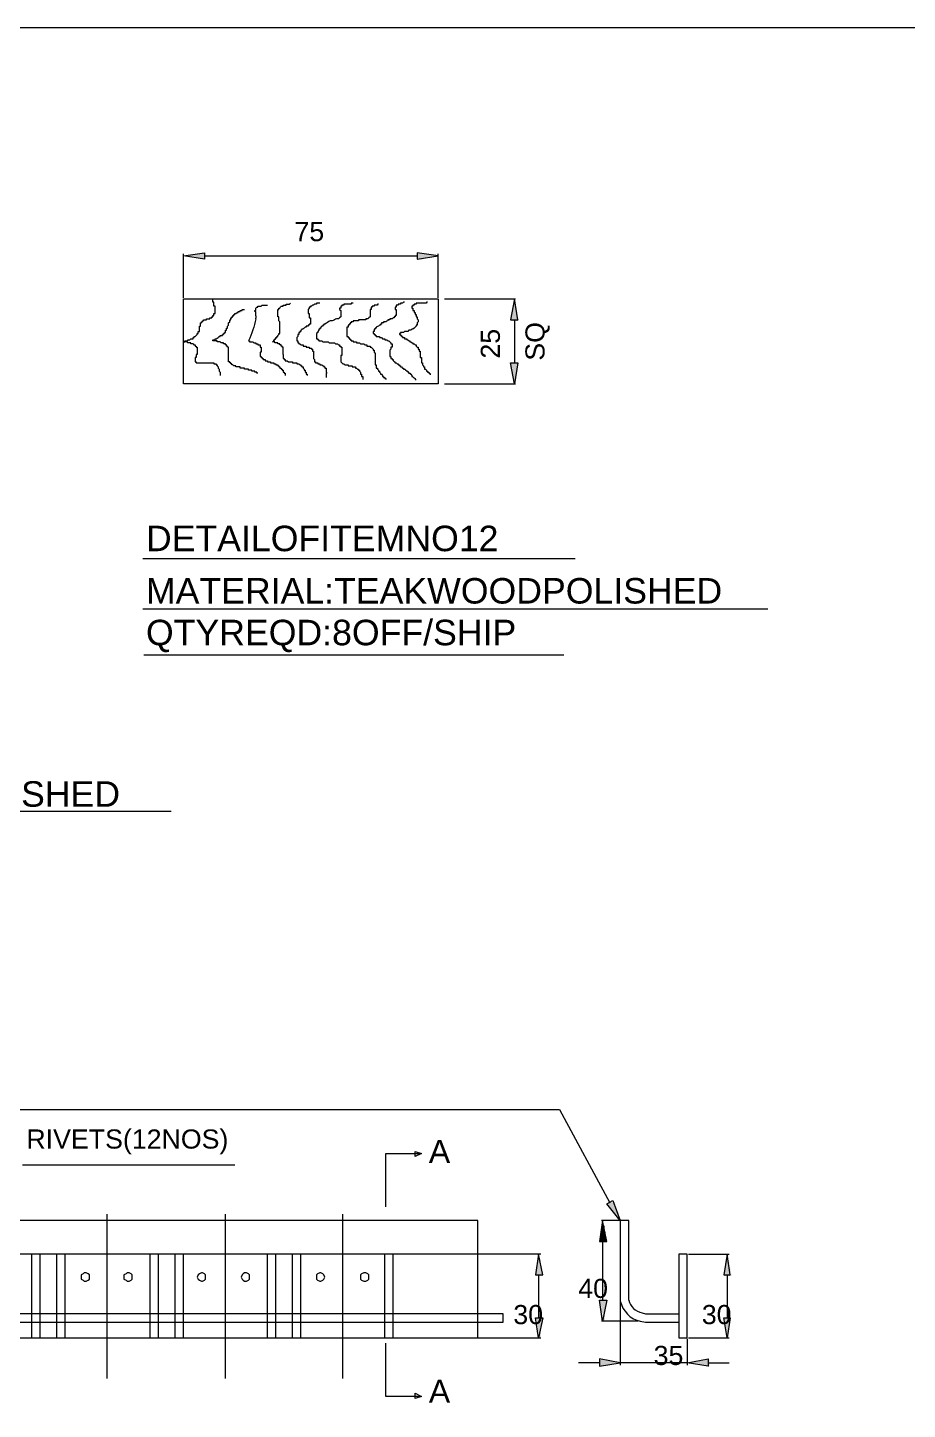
# Model space of a CAD drawing. Header units: millimetres. Extents: x -3009 to 55097, y -2803 to 5841.
# Drawn here: x 48129.02 to 48155.38, y 134.62 to 176 of the extents above; entities that cross this region are included whole.
import ezdxf

# ---------------------------------------------------------------- set-up
doc = ezdxf.new("R2010")
doc.units = ezdxf.units.MM
for name, color, linetype in [('PDF2_Geometry', 7, 'Continuous'), ('PDF2_Solid Fills', 7, 'Continuous'), ('PDF2_Text', 7, 'Continuous')]:
    doc.layers.add(name, color=color, linetype=linetype)
doc.styles.add('PDF F1', font='arial.ttf')

msp = doc.modelspace()

# ---------------------------------------------------------------- hatches: boundary and pattern name
at = {"layer": 'PDF2_Solid Fills', "transparency": 33554559}
for points in [[(48134.29320819331, 169.065702430472), (48134.32458121911, 169.0500162607088), (48134.32458121911, 169.2539011812589), (48134.23047410014, 169.2539011812589), (48134.04228358302, 169.2225348208143), (48134.01091055723, 169.1911684603697), (48133.69725165774, 169.1598013157661), (48133.85408110749, 169.1284349553215), (48134.04228358302, 169.0970685948769)], [(48141.13107575043, 169.1911684603697), (48140.75468275778, 169.2539011812589), (48140.69194866461, 169.2539011812589), (48140.69194866461, 169.0388162425098), (48140.88015114015, 169.065702430472), (48140.91151220752, 169.0970685948769), (48141.28790520018, 169.1598013157661)], [(48143.64038223353, 167.6228504381393), (48143.64038223353, 167.8110484047671), (48143.60902116615, 167.8110484047671), (48143.57765990274, 167.6228504381393), (48143.54628687695, 167.466018047797), (48143.51492580958, 167.3719370017093), (48143.51492580958, 167.2150873602798), (48143.73448935249, 167.2150873602798), (48143.73448935249, 167.277820081169), (48143.70311632669, 167.277820081169), (48143.70311632669, 167.4032853269077), (48143.67175525932, 167.4032853269077), (48143.67175525932, 167.6228504381393)], [(48143.70311632669, 165.8977000255665), (48143.73448935249, 165.9604325504159), (48143.51492580958, 165.9604325504159), (48143.51492580958, 165.8036009442327), (48143.54628687695, 165.8036009442327), (48143.54628687695, 165.6154029776047), (48143.57765990274, 165.6154029776047), (48143.57765990274, 165.4585713714215), (48143.60902116615, 165.4585713714215), (48143.60902116615, 165.3017397652382), (48143.64038223353, 165.5526702567155), (48143.67175525932, 165.7408684193832)], [(48146.36926421795, 139.7695219712468), (48146.33789099612, 139.7695219712468), (48146.33789099612, 139.9263543615892), (48146.30652992875, 139.9263543615892), (48146.30652992875, 140.1145509559388), (48146.24379583558, 140.1145509559388), (48146.21243476821, 139.9577215061928), (48146.18106174241, 139.7695219712468), (48146.14970067504, 139.675423674072), (48146.14970067504, 139.6126895809045), (48146.36926421795, 139.6126895809045)], [(48144.45591427044, 138.7030653240507), (48144.42454124464, 138.7030653240507), (48144.42454124464, 138.8912646629568), (48144.39318017727, 138.8912646629568), (48144.39318017727, 139.1108282058703), (48144.36181891386, 139.1108282058703), (48144.36181891386, 139.2049265030452), (48144.33044588806, 139.2049265030452), (48144.29908482069, 139.0167301047352), (48144.26771179489, 138.8285305697893), (48144.23635072752, 138.671698179447), (48144.23635072752, 138.6089670268758), (48144.45591427044, 138.6089670268758)], [(48150.10185679799, 138.671698179447), (48150.07049573062, 138.671698179447), (48150.07049573062, 138.859897714393), (48150.03912250878, 138.859897714393), (48150.03912250878, 139.0480970532991), (48150.00776144141, 139.0480970532991), (48150.00776144141, 139.2362936476487), (48149.97246820256, 139.2362936476487), (48149.94502734824, 139.0167301047352), (48149.91365432244, 138.8285305697893), (48149.88229325508, 138.671698179447), (48149.88229325508, 138.6089670268758), (48150.10185679799, 138.6089670268758)], [(48146.24379583558, 137.511143235076), (48146.24379583558, 137.2915796921625), (48146.30652992875, 137.2915796921625), (48146.30652992875, 137.4797790310687), (48146.36478306727, 137.8875391683318), (48146.18106174241, 137.8875391683318), (48146.18106174241, 137.6993425739822), (48146.21243476821, 137.6993425739822), (48146.21243476821, 137.511143235076)], [(48144.42454124464, 137.1661142503841), (48144.45143230556, 137.3543108447337), (48144.23635072752, 137.3543108447337), (48144.23635072752, 137.3229466407264), (48144.26771179489, 137.3229466407264), (48144.26771179489, 137.1347473018202), (48144.29908482069, 137.1347473018202), (48144.29908482069, 136.9465507074706), (48144.33044588806, 136.9465507074706), (48144.33044588806, 136.7583511725246), (48144.36181891386, 136.7583511725246), (48144.39318017727, 136.7269842239608), (48144.39318017727, 137.0720159532092)], [(48150.07049573062, 137.2915796921625), (48150.09140280396, 137.3543108447337), (48149.88229325508, 137.3543108447337), (48149.88229325508, 137.2602125475589), (48149.91365432244, 137.2602125475589), (48149.91365432244, 137.0720159532092), (48149.94502734824, 137.0720159532092), (48149.94502734824, 136.915183562867), (48149.97638841561, 136.915183562867), (48149.97638841561, 136.7269842239608), (48150.00776144141, 136.8524494696994)], [(48146.14970067504, 135.8800940602744), (48146.21243476821, 135.9114610088382), (48146.4633593785, 135.9428252128455), (48146.65156185404, 135.9741921614094), (48146.77701827799, 135.9992844498658), (48146.77701827799, 136.0107881545389), (48146.62018882824, 136.0369264506166), (48146.30652992875, 136.0996576031878), (48146.14970067504, 136.0996576031878)], [(48149.31769778687, 135.9114610088382), (48149.44316597321, 135.8800940602744), (48149.44316597321, 136.0996576031878), (48149.34907081267, 136.0996576031878), (48149.2236024303, 136.0682904585842), (48148.94130479421, 136.0369264506166), (48148.84720943763, 136.005559306013), (48148.97266586158, 135.9741921614094), (48149.16086833713, 135.9428252128455)]]:
    msp.add_hatch(color=256, dxfattribs=at).paths.add_polyline_path(points)
h = msp.add_hatch(color=256, dxfattribs=at)
h.paths.add_polyline_path([(48146.58882776087, 140.7732445252756), (48146.58882776087, 140.8673457630467), (48146.55745473507, 140.8673457630467), (48146.55745473507, 140.8046116698792), (48146.49473240429, 140.8046116698792), (48146.36926421795, 140.7732445252756), (48146.43199831112, 140.741880517308), (48146.43199831112, 140.6791462281008), (48146.4633593785, 140.6791462281008), (48146.4633593785, 140.6164150755296), (48146.49473240429, 140.6164150755296), (48146.62018882824, 140.4909468891946), (48146.62018882824, 140.4282157366234), (48146.65156185404, 140.4282157366234), (48146.74565721062, 140.3341174394486), (48146.74565721062, 140.3968485920198), (48146.7142959472, 140.3968485920198), (48146.7142959472, 140.4909468891946), (48146.68292292141, 140.4909468891946), (48146.68292292141, 140.5850481269657), (48146.65156185404, 140.5850481269657), (48146.65156185404, 140.6791462281008), (48146.62018882824, 140.6791462281008), (48146.62018882824, 140.7732445252756)])
h.paths.add_polyline_path([(48146.77701827799, 140.3027502948449), (48146.74565721062, 140.3027502948449), (48146.77701827799, 140.2713833462811)])

# ---------------------------------------------------------------- linework, layer by layer
at = {"layer": 'PDF2_Geometry', "lineweight": 13}
for points in [[(47995.74799842235, 21.581074835761), (47995.74799842235, 175.9976682847704), (48207.91007203603, 175.9976682847704), (48207.91007203603, 21.581074835761)], [(48134.32458121911, 169.2539011812589), (48134.32458121911, 169.065702430472), (48133.69725165774, 169.1598013157661)], [(48140.69194866461, 169.2539011812589), (48140.69194866461, 169.065702430472), (48141.31927822597, 169.1598013157661)], [(48133.69725165774, 165.3331061256828), (48133.69725165774, 167.8737811256564), (48141.31927822597, 167.8737811256564), (48141.31927822597, 165.3331061256828)], [(48143.48355278378, 167.2464537207244), (48143.70311632669, 167.2464537207244), (48143.60902116615, 167.8737811256564)], [(48143.48355278378, 165.9604325504159), (48143.70311632669, 165.9604325504159), (48143.60902116615, 165.3331061256828)], [(48146.55745473507, 140.8673457630467), (48146.77701827799, 140.2713833462811), (48146.36926421795, 140.7732445252756)], [(48146.14970067504, 139.6440567255082), (48146.36926421795, 139.6440567255082), (48146.24379583558, 140.2713833462811)], [(48116.82214640586, 136.7583511725246), (48142.51120325555, 136.7583511725246), (48142.51120325555, 139.2676605962126), (48116.82214640586, 139.2676605962126)], [(48144.23635072752, 138.6403339754397), (48144.45591427044, 138.6403339754397), (48144.33044588806, 139.2676605962126)], [(48148.78447534447, 137.2288454029552), (48148.78447534447, 137.4797790310687), (48148.78447534447, 139.2676605962126), (48148.53353877576, 139.2676605962126), (48148.53353877576, 137.2288454029552), (48148.53353877576, 136.7583511725246), (48148.78447534447, 136.7583511725246)], [(48149.88229325508, 138.6403339754397), (48150.07049573062, 138.6403339754397), (48149.97638841561, 139.2676605962126)], [(48130.87426645472, 138.5776009125019), (48130.87426645472, 138.6403336333912), (48130.84290009427, 138.6716999938358), (48130.78016737338, 138.7030663542804), (48130.71743465249, 138.7030663542804), (48130.68606829205, 138.6716999938358), (48130.62333557116, 138.6403336333912), (48130.62333557116, 138.5776009125019), (48130.62333557116, 138.5148681916127), (48130.68606829205, 138.4835018311681), (48130.71743465249, 138.4521354707235), (48130.78016737338, 138.4521354707235), (48130.84290009427, 138.4835018311681), (48130.87426645472, 138.5148681916127)], [(48132.16029871965, 138.5776009125019), (48132.16029871965, 138.6403336333912), (48132.12893235921, 138.6716999938358), (48132.06619963831, 138.7030663542804), (48132.00346691743, 138.7030663542804), (48131.97210055698, 138.6716999938358), (48131.9093678361, 138.6403336333912), (48131.9093678361, 138.5776009125019), (48131.9093678361, 138.5148681916127), (48131.97210055698, 138.4835018311681), (48132.00346691743, 138.4521354707235), (48132.06619963831, 138.4521354707235), (48132.12893235921, 138.4835018311681), (48132.16029871965, 138.5148681916127)], [(48134.35595033228, 138.5776009125019), (48134.35595033228, 138.6403336333912), (48134.32458397183, 138.6716999938358), (48134.26185125094, 138.7030663542804), (48134.2304848905, 138.7030663542804), (48134.16775216961, 138.6716999938358), (48134.13638580916, 138.6403336333912), (48134.10501944872, 138.5776009125019), (48134.13638580916, 138.5148681916127), (48134.16775216961, 138.4835018311681), (48134.2304848905, 138.4521354707235), (48134.26185125094, 138.4521354707235), (48134.32458397183, 138.4835018311681), (48134.35595033228, 138.5148681916127)], [(48135.67333172759, 138.5776009125019), (48135.67333172759, 138.6403336333912), (48135.64196536715, 138.6716999938358), (48135.57923264626, 138.7030663542804), (48135.51649992538, 138.7030663542804), (48135.48513356493, 138.6716999938358), (48135.45376720448, 138.6403336333912), (48135.42240084404, 138.5776009125019), (48135.45376720448, 138.5148681916127), (48135.48513356493, 138.4835018311681), (48135.51649992538, 138.4521354707235), (48135.57923264626, 138.4521354707235), (48135.64196536715, 138.4835018311681), (48135.67333172759, 138.5148681916127)], [(48137.93169755476, 138.5776009125019), (48137.90033119431, 138.6403336333912), (48137.86896483386, 138.6716999938358), (48137.80623211298, 138.7030663542804), (48137.77486575253, 138.7030663542804), (48137.71213303164, 138.6716999938358), (48137.6807666712, 138.6403336333912), (48137.6807666712, 138.5776009125019), (48137.6807666712, 138.5148681916127), (48137.71213303164, 138.4835018311681), (48137.77486575253, 138.4521354707235), (48137.80623211298, 138.4521354707235), (48137.86896483386, 138.4835018311681), (48137.90033119431, 138.5148681916127)], [(48139.24909490383, 138.5776009125019), (48139.24909490383, 138.6403336333912), (48139.21772854339, 138.6716999938358), (48139.1549958225, 138.7030663542804), (48139.09226310161, 138.7030663542804), (48139.02953038072, 138.6716999938358), (48138.99816402027, 138.6403336333912), (48138.99816402027, 138.5776009125019), (48138.99816402027, 138.5148681916127), (48139.02953038072, 138.4835018311681), (48139.09226310161, 138.4521354707235), (48139.1549958225, 138.4521354707235), (48139.21772854339, 138.4835018311681), (48139.24909490383, 138.5148681916127)], [(48146.14970067504, 137.8875391683318), (48146.36926421795, 137.8875391683318), (48146.24379583558, 137.2602125475589)], [(48142.51120325555, 137.4797790310687), (48116.82214640586, 137.4797790310687), (48116.06936042054, 137.4797790310687), (48116.06936042054, 137.2288454029552), (48116.82214640586, 137.2288454029552), (48142.51120325555, 137.2288454029552), (48143.26398924086, 137.2288454029552), (48143.26398924086, 137.4797790310687)], [(48144.23635072752, 137.3543108447337), (48144.45591427044, 137.3543108447337), (48144.33044588806, 136.7583511725246)], [(48149.88229325508, 137.3543108447337), (48150.07049573062, 137.3543108447337), (48149.97638841561, 136.7583511725246)], [(48146.14970067504, 136.1310245517517), (48146.14970067504, 135.9114610088382), (48146.77701827799, 136.005559306013)], [(48149.41179294742, 136.1310245517517), (48149.41179294742, 135.9114610088382), (48148.78447534447, 136.005559306013)]]:
    msp.add_lwpolyline(points, close=True, dxfattribs=at)
for points in [[(48133.69725165774, 167.9051472900612), (48133.69725165774, 169.2225348208143)], [(48134.32458121911, 169.1598013157661), (48140.69194866461, 169.1598013157661)], [(48141.31927822597, 167.9051472900612), (48141.31927822597, 169.2225348208143)], [(48134.63824247108, 167.5914932578687), (48134.63824247108, 167.6228596183133), (48134.63824247108, 167.6542259787579), (48134.60687611063, 167.6542259787579), (48134.60687611063, 167.6855923392025), (48134.60687611063, 167.7169586996471), (48134.60687611063, 167.7483250600917), (48134.60687611063, 167.7796914205363), (48134.57550975018, 167.7796914205363), (48134.57550975018, 167.8110577809809), (48134.57550975018, 167.8424241414256), (48134.57550975018, 167.8737905018702)], [(48135.86153116656, 167.371927458456), (48135.86153116656, 167.4346601793451), (48135.86153116656, 167.4973929002344), (48135.83016480612, 167.4973929002344), (48135.83016480612, 167.528759260679), (48135.86153116656, 167.528759260679), (48135.86153116656, 167.5601256211236), (48135.86153116656, 167.5914919815682), (48135.89289752701, 167.6228583420128), (48135.92426388746, 167.6228583420128), (48135.92426388746, 167.6542247024574), (48135.9556302479, 167.6542247024574), (48135.98699660834, 167.6542247024574), (48136.01836296879, 167.6542247024574), (48136.04972932924, 167.6855910629021), (48136.08109568967, 167.6855910629021), (48136.11246205012, 167.6855910629021)], [(48136.17519477101, 167.6855910629021), (48136.20656113145, 167.6855910629021)], [(48136.61431041608, 167.6542259787579), (48136.64567677653, 167.6542259787579), (48136.67704313697, 167.6542259787579), (48136.67704313697, 167.6855923392025), (48136.70840949741, 167.6855923392025), (48136.73977585786, 167.6855923392025), (48136.77114221831, 167.6855923392025), (48136.77114221831, 167.7169586996471), (48136.80250857874, 167.7169586996471), (48136.83387493919, 167.7169586996471), (48136.86524129964, 167.7169586996471), (48136.89660766008, 167.7483250600917)], [(48137.77487213403, 167.7483097444861), (48137.74350577359, 167.7483097444861), (48137.71213941315, 167.7483097444861), (48137.6807730527, 167.7483097444861), (48137.6807730527, 167.7169433840414), (48137.64940669225, 167.7169433840414), (48137.61804033181, 167.7169433840414), (48137.58667397137, 167.6855770235968), (48137.55530761092, 167.6855770235968), (48137.52394125047, 167.6542106631522), (48137.49257489004, 167.6542106631522), (48137.49257489004, 167.6228443027076), (48137.46120852959, 167.6228443027076), (48137.46120852959, 167.591477942263), (48137.42984216914, 167.5601115818184), (48137.42984216914, 167.5287452213738), (48137.42984216914, 167.4973788609292), (48137.42984216914, 167.4660125004846), (48137.42984216914, 167.4346461400399), (48137.46120852959, 167.4346461400399), (48137.46120852959, 167.4032797795953), (48137.46120852959, 167.3719134191507), (48137.46120852959, 167.3405470587061), (48137.46120852959, 167.3091806982615), (48137.49257489004, 167.3091806982615), (48137.49257489004, 167.2778143378169), (48137.49257489004, 167.2464479773723), (48137.49257489004, 167.1837152564831), (48137.49257489004, 167.1523488960385), (48137.49257489004, 167.1209825355938), (48137.46120852959, 167.1209825355938), (48137.46120852959, 167.0896161751492), (48137.42984216914, 167.0896161751492), (48137.42984216914, 167.0582498147046), (48137.3984758087, 167.0582498147046), (48137.36710944826, 167.0582498147046), (48137.36710944826, 167.02688345426), (48137.33574308781, 167.02688345426), (48137.30437672736, 166.9955170938154)], [(48138.77860268791, 167.7483097444861), (48138.71586996703, 167.7483097444861), (48138.71586996703, 167.7169433840414), (48138.62177088569, 167.7169433840414), (48138.5590381648, 167.7169433840414), (48138.52767180435, 167.7169433840414), (48138.49630544391, 167.7169433840414), (48138.49630544391, 167.6855770235968), (48138.46493908347, 167.6855770235968), (48138.43357272302, 167.6855770235968), (48138.43357272302, 167.6542106631522), (48138.40220636258, 167.6542106631522), (48138.40220636258, 167.6228443027076), (48138.40220636258, 167.591477942263), (48138.37084000214, 167.591477942263), (48138.37084000214, 167.5601115818184), (48138.40220636258, 167.5287452213738), (48138.40220636258, 167.4973788609292), (48138.40220636258, 167.4660125004846), (48138.40220636258, 167.4032797795953), (48138.40220636258, 167.3719134191507), (48138.40220636258, 167.3405470587061), (48138.37084000214, 167.3091806982615), (48138.33947364169, 167.2778143378169), (48138.30810728124, 167.2778143378169), (48138.2767409208, 167.2778143378169)], [(48139.53139661488, 167.7169446603419), (48139.50003025444, 167.7169446603419), (48139.50003025444, 167.6855782998973), (48139.468663894, 167.6855782998973), (48139.43729753355, 167.6855782998973), (48139.4059311731, 167.6855782998973), (48139.4059311731, 167.6542119394527), (48139.37456481266, 167.6542119394527), (48139.34319845222, 167.6542119394527), (48139.34319845222, 167.6228455790081), (48139.31183209177, 167.6228455790081), (48139.31183209177, 167.5914792185634), (48139.31183209177, 167.5601128581188), (48139.28046573132, 167.5601128581188), (48139.28046573132, 167.5287464976742)], [(48140.31555567194, 167.7796820443226), (48140.28418264615, 167.7796820443226), (48140.25282138274, 167.7483156838779), (48140.22146031537, 167.7483156838779), (48140.19008728957, 167.7483156838779), (48140.19008728957, 167.7169493234333), (48140.1587262222, 167.7169493234333), (48140.1273531964, 167.7169493234333), (48140.1273531964, 167.6855831590285), (48140.09599212903, 167.6855831590285), (48140.0646189072, 167.6855831590285), (48140.0646189072, 167.6542167985839), (48140.0646189072, 167.6228504381393), (48140.03325783982, 167.6228504381393), (48140.03325783982, 167.560116933091), (48140.0646189072, 167.560116933091), (48140.0646189072, 167.5287505726464), (48140.0646189072, 167.4973844082415), (48140.0646189072, 167.4032853269077), (48140.0646189072, 167.3719189664631), (48140.03325783982, 167.3719189664631), (48140.03325783982, 167.3405526060185), (48140.00188481403, 167.3405526060185), (48140.00188481403, 167.3091864416136), (48139.97052374666, 167.3091864416136), (48139.93916267929, 167.277820081169), (48139.90778965349, 167.277820081169), (48139.87642858612, 167.277820081169), (48139.87642858612, 167.2464537207244), (48139.84505536428, 167.2464537207244), (48139.81369429691, 167.2464537207244), (48139.81369429691, 167.2150873602798)], [(48140.8801539429, 167.7483084681855), (48140.84878758246, 167.7483084681855), (48140.75468850113, 167.7483084681855), (48140.72332214068, 167.7483084681855), (48140.69195578024, 167.7483084681855), (48140.66058941979, 167.7483084681855), (48140.66058941979, 167.7169421077409), (48140.62922305935, 167.7169421077409), (48140.5978566989, 167.7169421077409), (48140.5978566989, 167.6855757472963), (48140.56649033846, 167.6855757472963), (48140.56649033846, 167.6542093868517), (48140.53512397801, 167.6542093868517), (48140.53512397801, 167.5914766659625), (48140.56649033846, 167.5914766659625), (48140.56649033846, 167.5601103055179), (48140.56649033846, 167.5287439450733), (48140.5978566989, 167.5287439450733), (48140.5978566989, 167.4973775846287), (48140.5978566989, 167.4660112241841), (48140.62922305935, 167.4660112241841), (48140.62922305935, 167.4346448637394), (48140.62922305935, 167.4032785032949), (48140.66058941979, 167.4032785032949), (48140.66058941979, 167.3719121428502), (48140.66058941979, 167.3405457824056), (48140.69195578024, 167.3405457824056), (48140.69195578024, 167.3091794219611), (48140.69195578024, 167.2778130615164), (48140.72332214068, 167.2464467010718), (48140.72332214068, 167.1837139801826), (48140.69195578024, 167.152347619738), (48140.69195578024, 167.1209812592933), (48140.69195578024, 167.0896148988488), (48140.66058941979, 167.0896148988488), (48140.66058941979, 167.0582485384042), (48140.62922305935, 167.0268821779596), (48140.5978566989, 166.995515817515), (48140.56649033846, 166.9641494570703), (48140.53512397801, 166.9641494570703), (48140.50375761757, 166.9327830966257), (48140.47239125712, 166.9327830966257), (48140.44102489668, 166.9327830966257), (48140.40965853623, 166.9014167361811), (48140.37829217579, 166.9014167361811), (48140.34692581535, 166.9014167361811), (48140.3155594549, 166.9014167361811), (48140.28419309446, 166.8700503757365), (48140.25282673401, 166.8700503757365), (48140.22146037357, 166.8700503757365), (48140.19009401312, 166.8700503757365), (48140.19009401312, 166.8386840152919), (48140.15872765268, 166.8386840152919), (48140.15872765268, 166.8073176548473), (48140.19009401312, 166.8073176548473), (48140.19009401312, 166.7759512944027), (48140.22146037357, 166.7759512944027), (48140.22146037357, 166.7445849339581), (48140.25282673401, 166.7445849339581), (48140.25282673401, 166.7132185735135), (48140.28419309446, 166.7132185735135), (48140.3155594549, 166.7132185735135), (48140.3155594549, 166.6818522130689), (48140.34692581535, 166.6818522130689), (48140.37829217579, 166.6818522130689), (48140.37829217579, 166.6504858526242), (48140.40965853623, 166.6504858526242), (48140.44102489668, 166.6191194921796), (48140.47239125712, 166.6191194921796), (48140.47239125712, 166.587753131735), (48140.50375761757, 166.587753131735), (48140.53512397801, 166.5563867712904), (48140.56649033846, 166.5563867712904), (48140.56649033846, 166.5250204108458), (48140.5978566989, 166.5250204108458), (48140.62922305935, 166.4936540504012), (48140.66058941979, 166.4936540504012), (48140.66058941979, 166.4622876899566), (48140.69195578024, 166.430921329512), (48140.72332214068, 166.430921329512), (48140.72332214068, 166.3995549690674), (48140.72332214068, 166.3681886086227), (48140.75468850113, 166.3681886086227), (48140.75468850113, 166.3368222481781), (48140.75468850113, 166.3054558877335), (48140.78605486157, 166.3054558877335), (48140.78605486157, 166.2740895272889), (48140.78605486157, 166.2427231668443), (48140.78605486157, 166.2113568063997), (48140.78605486157, 166.1172577250659), (48140.81742122202, 166.1172577250659), (48140.81742122202, 166.0545250041766), (48140.81742122202, 166.023158643732), (48140.81742122202, 165.9917922832875), (48140.81742122202, 165.9604259228428), (48140.84878758246, 165.9604259228428), (48140.84878758246, 165.9290595623982), (48140.84878758246, 165.8976932019536), (48140.8801539429, 165.866326841509), (48140.8801539429, 165.8349604810644), (48140.91152030335, 165.8349604810644), (48140.91152030335, 165.8035941206198), (48140.91152030335, 165.7722277601752), (48140.94288666379, 165.7722277601752), (48140.97425302424, 165.7408613997305), (48140.97425302424, 165.709495039286), (48141.00561938468, 165.709495039286), (48141.00561938468, 165.6781286788413), (48141.03698574513, 165.6781286788413), (48141.03698574513, 165.6467623183968), (48141.06835210557, 165.6467623183968), (48141.06835210557, 165.6153959579522), (48141.09971846602, 165.6153959579522)], [(48141.00561938468, 167.7796748286302), (48140.97425302424, 167.7796748286302), (48140.97425302424, 167.7483084681855)], [(48141.50748070152, 167.8737811256564), (48143.64038223353, 167.8737811256564)], [(48133.97954890174, 166.525037002752), (48133.94818254129, 166.525037002752), (48133.91681618085, 166.525037002752), (48133.91681618085, 166.5564033631966), (48133.8854498204, 166.5564033631966), (48133.85408345996, 166.5564033631966), (48133.82271709952, 166.5564033631966), (48133.79135073907, 166.5877697236412), (48133.75998437862, 166.5877697236412), (48133.72861801818, 166.5877697236412), (48133.69725165774, 166.5877697236412), (48133.72861801818, 166.5877697236412), (48133.72861801818, 166.6191360840858), (48133.75998437862, 166.6191360840858), (48133.79135073907, 166.6191360840858), (48133.82271709952, 166.6191360840858), (48133.82271709952, 166.6505024445304), (48133.85408345996, 166.6505024445304), (48133.8854498204, 166.6505024445304), (48133.91681618085, 166.681868804975), (48133.94818254129, 166.681868804975), (48133.97954890174, 166.681868804975), (48133.97954890174, 166.7132351654196), (48134.01091526218, 166.7132351654196), (48134.01091526218, 166.7446015258643), (48134.04228162263, 166.7446015258643), (48134.07364798307, 166.7759678863089), (48134.10501434351, 166.8073342467535), (48134.10501434351, 166.8387006071981), (48134.13638070396, 166.8387006071981), (48134.13638070396, 166.8700669676426), (48134.13638070396, 166.9014333280873), (48134.16774706441, 166.9014333280873), (48134.16774706441, 166.9327996885319), (48134.16774706441, 166.9641660489765), (48134.16774706441, 166.9955324094211), (48134.16774706441, 167.0268987698657), (48134.16774706441, 167.0582651303104), (48134.19911342485, 167.0582651303104), (48134.19911342485, 167.0896314907549), (48134.19911342485, 167.1209978511995), (48134.19911342485, 167.1523642116442), (48134.23047978529, 167.1523642116442), (48134.23047978529, 167.1837305720887), (48134.26184614574, 167.1837305720887), (48134.26184614574, 167.2150969325334), (48134.29321250619, 167.2150969325334), (48134.29321250619, 167.246463292978), (48134.32457886663, 167.246463292978), (48134.35594522707, 167.246463292978), (48134.38731158752, 167.246463292978), (48134.38731158752, 167.2778296534226), (48134.41867794796, 167.2778296534226), (48134.45004430841, 167.2778296534226), (48134.48141066885, 167.2778296534226), (48134.48141066885, 167.3091960138672), (48134.5127770293, 167.3091960138672), (48134.54414338974, 167.3091960138672), (48134.54414338974, 167.3405623743118), (48134.57550975018, 167.3405623743118), (48134.57550975018, 167.3719287347565), (48134.60687611063, 167.3719287347565), (48134.60687611063, 167.403295095201), (48134.60687611063, 167.4346614556456), (48134.63824247108, 167.4346614556456), (48134.63824247108, 167.4660278160902), (48134.63824247108, 167.4973941765348)], [(48134.73233772351, 166.7132326128187), (48134.76370408395, 166.7445989732633), (48134.79507044439, 166.7445989732633), (48134.79507044439, 166.7759653337079), (48134.82643680484, 166.7759653337079), (48134.85780316529, 166.7759653337079), (48134.85780316529, 166.8073316941525), (48134.88916952573, 166.8073316941525), (48134.88916952573, 166.8386980545971), (48134.92053588617, 166.8386980545971), (48134.92053588617, 166.8700644150417), (48134.95190224662, 166.8700644150417), (48134.95190224662, 166.9014307754863), (48134.95190224662, 166.932797135931), (48134.98326860707, 166.932797135931), (48134.98326860707, 166.9641634963756), (48134.98326860707, 166.9955298568202), (48135.01463496751, 166.9955298568202), (48135.01463496751, 167.0268962172647), (48135.01463496751, 167.0582625777093), (48135.04600132795, 167.089628938154), (48135.04600132795, 167.1209952985986), (48135.04600132795, 167.1523616590432), (48135.0773676884, 167.1837280194878), (48135.0773676884, 167.2150943799325), (48135.0773676884, 167.246460740377), (48135.10873404884, 167.246460740377), (48135.10873404884, 167.2778271008216), (48135.10873404884, 167.3091934612663), (48135.14010040928, 167.3091934612663), (48135.14010040928, 167.3405598217109), (48135.17146676973, 167.3405598217109), (48135.17146676973, 167.3719261821554), (48135.20283313018, 167.3719261821554), (48135.20283313018, 167.4032925426001), (48135.23419949062, 167.4032925426001), (48135.23419949062, 167.4346589030447), (48135.26556585106, 167.4346589030447), (48135.29693221151, 167.4660252634893), (48135.32829857196, 167.4660252634893), (48135.32829857196, 167.4973916239339), (48135.3596649324, 167.4973916239339), (48135.39103129284, 167.4973916239339), (48135.39103129284, 167.5287579843786), (48135.42239765329, 167.5287579843786), (48135.45376401374, 167.5287579843786), (48135.45376401374, 167.5601243448231), (48135.48513037417, 167.5601243448231), (48135.51649673462, 167.5601243448231)], [(48136.58294405563, 167.0582651303104), (48136.58294405563, 167.0896314907549), (48136.58294405563, 167.1209978511995), (48136.58294405563, 167.1523642116442), (48136.58294405563, 167.1837305720887), (48136.55157769519, 167.2150969325334), (48136.55157769519, 167.246463292978), (48136.55157769519, 167.2778296534226), (48136.55157769519, 167.3091960138672), (48136.55157769519, 167.3405623743118), (48136.52021133475, 167.3405623743118), (48136.52021133475, 167.3719287347565), (48136.52021133475, 167.4346614556456), (48136.52021133475, 167.4660278160902), (48136.52021133475, 167.5287605369795), (48136.52021133475, 167.5601268974241), (48136.55157769519, 167.5601268974241), (48136.55157769519, 167.5914932578687), (48136.58294405563, 167.5914932578687)], [(48138.15127547902, 167.2150816169277), (48138.11990911858, 167.2150816169277), (48138.08854275813, 167.2150816169277)], [(48139.28046573132, 167.4346474163405), (48139.28046573132, 167.3719146954512), (48139.28046573132, 167.3405483350066), (48139.24909937089, 167.309181974562), (48139.21773301044, 167.2778156141173), (48139.18636664999, 167.2778156141173), (48139.15500028955, 167.2778156141173), (48139.15500028955, 167.2464492536727), (48139.12363392911, 167.2464492536727), (48139.09226756866, 167.2464492536727), (48139.06090120821, 167.2464492536727), (48139.02953484777, 167.2464492536727), (48138.93543576643, 167.2464492536727), (48138.93543576643, 167.2150828932282), (48138.87270304555, 167.2150828932282), (48138.8413366851, 167.2150828932282), (48138.80997032466, 167.2150828932282), (48138.77860396422, 167.2150828932282), (48138.77860396422, 167.1837165327835), (48138.74723760377, 167.1837165327835), (48138.71587124332, 167.1837165327835), (48138.71587124332, 167.1523501723389), (48138.68450488288, 167.1523501723389), (48138.68450488288, 167.1209838118943), (48138.65313852244, 167.1209838118943), (48138.65313852244, 167.0896174514497), (48138.62177216199, 167.0896174514497), (48138.62177216199, 167.0582510910051), (48138.62177216199, 167.0268847305605), (48138.59040580154, 167.0268847305605), (48138.59040580154, 166.9955183701159), (48138.59040580154, 166.9641520096712), (48138.59040580154, 166.9327856492267), (48138.59040580154, 166.9014192887821), (48138.59040580154, 166.8386865678929), (48138.59040580154, 166.8073202074482), (48138.59040580154, 166.7759538470036), (48138.59040580154, 166.744587486559), (48138.62177216199, 166.744587486559), (48138.62177216199, 166.7132211261144), (48138.65313852244, 166.7132211261144), (48138.65313852244, 166.6818547656698), (48138.68450488288, 166.6818547656698), (48138.68450488288, 166.6504884052252), (48138.71587124332, 166.6504884052252), (48138.71587124332, 166.6191220447806), (48138.74723760377, 166.6191220447806), (48138.77860396422, 166.6191220447806), (48138.77860396422, 166.587755684336), (48138.80997032466, 166.587755684336), (48138.8413366851, 166.587755684336), (48138.87270304555, 166.587755684336), (48138.87270304555, 166.5563893238914), (48138.90406940599, 166.5563893238914), (48138.93543576643, 166.5563893238914), (48138.96680212688, 166.5563893238914), (48138.99816848733, 166.5250229634468), (48139.02953484777, 166.5250229634468), (48139.06090120821, 166.5250229634468), (48139.09226756866, 166.5250229634468), (48139.12363392911, 166.4936566030021), (48139.15500028955, 166.4936566030021), (48139.18636664999, 166.4936566030021), (48139.18636664999, 166.4622902425575), (48139.21773301044, 166.4622902425575), (48139.24909937089, 166.4622902425575), (48139.28046573132, 166.4622902425575), (48139.28046573132, 166.4309238821129), (48139.31183209177, 166.4309238821129), (48139.34319845222, 166.3995575216683), (48139.37456481266, 166.3681911612237), (48139.37456481266, 166.3368248007791), (48139.4059311731, 166.3368248007791), (48139.4059311731, 166.3054584403345), (48139.4059311731, 166.2740920798899), (48139.43729753355, 166.2427257194453), (48139.43729753355, 166.179992998556), (48139.43729753355, 166.0858939172222)], [(48143.60902116615, 167.2464537207244), (48143.60902116615, 165.9604325504159)], [(48136.67704313697, 166.2113733983059), (48136.67704313697, 166.2427397587505), (48136.67704313697, 166.3682052005289), (48136.67704313697, 166.3995715609735), (48136.67704313697, 166.4309379214181), (48136.64567677653, 166.4309379214181), (48136.64567677653, 166.4623042818628), (48136.61431041608, 166.4623042818628), (48136.61431041608, 166.4936706423074), (48136.58294405563, 166.4936706423074), (48136.58294405563, 166.525037002752), (48136.55157769519, 166.525037002752), (48136.52021133475, 166.525037002752), (48136.52021133475, 166.5564033631966), (48136.4888449743, 166.5564033631966), (48136.45747861385, 166.5564033631966), (48136.42611225342, 166.5564033631966), (48136.42611225342, 166.5877697236412), (48136.39474589297, 166.5877697236412), (48136.36337953252, 166.5877697236412), (48136.39474589297, 166.6191360840858), (48136.39474589297, 166.6505024445304), (48136.42611225342, 166.6505024445304), (48136.42611225342, 166.681868804975), (48136.45747861385, 166.681868804975), (48136.45747861385, 166.7132351654196), (48136.4888449743, 166.7132351654196), (48136.4888449743, 166.7446015258643), (48136.52021133475, 166.7446015258643), (48136.52021133475, 166.7759678863089), (48136.55157769519, 166.8073342467535), (48136.55157769519, 166.8387006071981), (48136.58294405563, 166.8387006071981), (48136.58294405563, 166.8700669676426), (48136.58294405563, 166.9014333280873), (48136.58294405563, 166.9327996885319), (48136.58294405563, 166.9955324094211)], [(48137.21027764603, 166.9327843729262), (48137.21027764603, 166.9014180124816), (48137.17891128558, 166.9014180124816), (48137.17891128558, 166.870051652037), (48137.14754492514, 166.870051652037), (48137.14754492514, 166.8386852915924), (48137.14754492514, 166.8073189311477), (48137.1161785647, 166.8073189311477), (48137.1161785647, 166.7759525707032), (48137.1161785647, 166.7445862102585), (48137.08481220425, 166.713219849814), (48137.08481220425, 166.6191207684801), (48137.1161785647, 166.6191207684801), (48137.1161785647, 166.5877544080355), (48137.1161785647, 166.5563880475909), (48137.14754492514, 166.5563880475909), (48137.14754492514, 166.5250216871462), (48137.17891128558, 166.5250216871462), (48137.21027764603, 166.4936553267017), (48137.24164400648, 166.4936553267017), (48137.27301036692, 166.4936553267017), (48137.27301036692, 166.4622889662571), (48137.30437672736, 166.4622889662571), (48137.33574308781, 166.4622889662571), (48137.36710944826, 166.4622889662571), (48137.36710944826, 166.4309226058124), (48137.3984758087, 166.4309226058124), (48137.42984216914, 166.4309226058124), (48137.46120852959, 166.4309226058124), (48137.46120852959, 166.3995562453679), (48137.49257489004, 166.3995562453679), (48137.52394125047, 166.3995562453679), (48137.52394125047, 166.3681898849233), (48137.55530761092, 166.3681898849233), (48137.55530761092, 166.3368235244786), (48137.55530761092, 166.305457164034), (48137.58667397137, 166.305457164034), (48137.58667397137, 166.2740908035894), (48137.58667397137, 166.2113580827001), (48137.58667397137, 166.1799917222556), (48137.58667397137, 166.1172590013664), (48137.58667397137, 166.0858926409218), (48137.61804033181, 166.0545262804771), (48137.61804033181, 166.0231599200325), (48137.61804033181, 165.9917935595879), (48137.64940669225, 165.9917935595879), (48137.64940669225, 165.9604271991433), (48137.6807730527, 165.9604271991433), (48137.71213941315, 165.9604271991433), (48137.71213941315, 165.9290608386987), (48137.74350577359, 165.9290608386987), (48137.77487213403, 165.9290608386987), (48137.77487213403, 165.8976944782541), (48137.80623849448, 165.8976944782541), (48137.83760485493, 165.8976944782541), (48137.86897121536, 165.8663281178095), (48137.90033757581, 165.8663281178095), (48137.90033757581, 165.8349617573649), (48137.93170393626, 165.8349617573649), (48137.93170393626, 165.8035953969203), (48137.9630702967, 165.8035953969203), (48137.9630702967, 165.7722290364757), (48137.9630702967, 165.740862676031), (48137.9630702967, 165.6781299551418), (48137.99443665714, 165.6467635946972), (48137.9630702967, 165.6467635946972), (48137.9630702967, 165.6153972342526)], [(48137.27301036692, 166.9641507333708), (48137.24164400648, 166.9641507333708)], [(48137.93171095591, 167.1209825355938), (48137.90034459547, 167.1209825355938), (48137.90034459547, 167.0896161751492), (48137.86897823502, 167.0896161751492), (48137.86897823502, 167.0582498147046), (48137.83761187457, 167.0582498147046), (48137.80624551413, 167.02688345426), (48137.80624551413, 166.9955170938154), (48137.77487915369, 166.9955170938154), (48137.77487915369, 166.9641507333708), (48137.74351279324, 166.9641507333708), (48137.74351279324, 166.9327843729262), (48137.71214643279, 166.9014180124816), (48137.71214643279, 166.870051652037), (48137.68078007235, 166.8386852915924), (48137.68078007235, 166.8073189311477), (48137.68078007235, 166.7759525707032), (48137.68078007235, 166.7445862102585), (48137.68078007235, 166.713219849814), (48137.68078007235, 166.6818534893694), (48137.71214643279, 166.6818534893694), (48137.71214643279, 166.6504871289247), (48137.74351279324, 166.6504871289247), (48137.74351279324, 166.6191207684801), (48137.77487915369, 166.6191207684801), (48137.80624551413, 166.6191207684801), (48137.83761187457, 166.6191207684801), (48137.86897823502, 166.5877544080355), (48137.90034459547, 166.5877544080355), (48137.93171095591, 166.5877544080355), (48137.9944436768, 166.5877544080355), (48138.02581003724, 166.5877544080355), (48138.05717639768, 166.5563880475909), (48138.08854275813, 166.5563880475909), (48138.15127547902, 166.5563880475909), (48138.18264183946, 166.5563880475909), (48138.21400819991, 166.5563880475909), (48138.24537456036, 166.5250216871462), (48138.2767409208, 166.5250216871462), (48138.30810728124, 166.5250216871462), (48138.33947364169, 166.4936553267017), (48138.37084000214, 166.4936553267017), (48138.37084000214, 166.4622889662571), (48138.40220636258, 166.4622889662571), (48138.40220636258, 166.4309226058124), (48138.43357272302, 166.4309226058124), (48138.43357272302, 166.3995562453679)], [(48139.46866237163, 167.0268893936519), (48139.46866237163, 166.9955230332073), (48139.43730130425, 166.9955230332073), (48139.43730130425, 166.9641566727627), (48139.40592827846, 166.9641566727627), (48139.40592827846, 166.9327903123181), (48139.40592827846, 166.9014241479132), (48139.37456721108, 166.9014241479132), (48139.37456721108, 166.8700577874686), (48139.37456721108, 166.8386914270241), (48139.40592827846, 166.8386914270241), (48139.40592827846, 166.8073242824204), (48139.43730130425, 166.8073242824204), (48139.43730130425, 166.7759579219758), (48139.46866237163, 166.7759579219758), (48139.46866237163, 166.7445915615311), (48139.50002363503, 166.7445915615311), (48139.53139666083, 166.7445915615311), (48139.5627577282, 166.7445915615311), (48139.5627577282, 166.7132253971263), (48139.594130754, 166.7132253971263), (48139.62549182137, 166.7132253971263), (48139.65686484717, 166.6818590366817), (48139.68822611058, 166.6818590366817), (48139.71958717795, 166.6818590366817), (48139.71958717795, 166.6504926762371), (48139.75096020375, 166.6504926762371), (48139.78232127112, 166.6504926762371), (48139.81369429691, 166.6191263157925), (48139.84505536428, 166.6191263157925), (48139.87642858612, 166.5877599553479), (48139.90778965349, 166.5563935949033), (48139.90778965349, 166.5250274304984), (48139.93916267929, 166.5250274304984), (48139.93916267929, 166.4622947096092), (48139.93916267929, 166.4309283491646), (48139.90778965349, 166.4309283491646), (48139.90778965349, 166.39956198872), (48139.90778965349, 166.3681956282754), (48139.87642858612, 166.3368292678308), (48139.87642858612, 166.3054631034259), (48139.87642858612, 166.1799976616475), (48139.87642858612, 166.1486313012028), (48139.90778965349, 166.1486313012028), (48139.90778965349, 166.117265136798), (48139.90778965349, 166.0858987763534), (48139.93916267929, 166.0858987763534), (48139.93916267929, 166.0545324159088), (48139.97052374666, 166.0545324159088), (48139.97052374666, 166.0231652713052)], [(48139.75096020375, 167.1837209998352), (48139.71958717795, 167.1837209998352), (48139.68822611058, 167.1837209998352), (48139.68822611058, 167.1523546393906), (48139.65686484717, 167.1523546393906), (48139.62549182137, 167.1523546393906), (48139.62549182137, 167.120988278946), (48139.594130754, 167.120988278946), (48139.594130754, 167.0896221145412), (48139.5627577282, 167.0896221145412), (48139.53139666083, 167.0582557540965)], [(48134.04228162263, 166.4936706423074), (48134.04228162263, 166.4623042818628), (48134.07364798307, 166.4623042818628), (48134.07364798307, 166.4309379214181), (48134.10501434351, 166.4309379214181), (48134.10501434351, 166.3995715609735), (48134.10501434351, 166.3682052005289), (48134.10501434351, 166.3054724796397), (48134.10501434351, 166.2741061191951), (48134.10501434351, 166.2427397587505), (48134.10501434351, 166.2113733983059), (48134.07364798307, 166.2113733983059), (48134.07364798307, 166.1800070378613), (48134.07364798307, 166.1486406774167), (48134.07364798307, 166.117274316972), (48134.04228162263, 166.117274316972), (48134.04228162263, 166.0859079565274), (48134.04228162263, 166.0231752356382), (48134.04228162263, 165.9918088751937), (48134.07364798307, 165.9918088751937), (48134.07364798307, 165.960442514749), (48134.10501434351, 165.960442514749), (48134.16774706441, 165.960442514749), (48134.19911342485, 165.960442514749), (48134.23047978529, 165.960442514749), (48134.35594522707, 165.960442514749), (48134.5127770293, 165.960442514749), (48134.57550975018, 165.960442514749), (48134.60687611063, 165.960442514749), (48134.60687611063, 165.9290761543044), (48134.63824247108, 165.9290761543044), (48134.66960883152, 165.9290761543044), (48134.66960883152, 165.8977097938598), (48134.70097519196, 165.8977097938598), (48134.70097519196, 165.8663434334152)], [(48135.9242594204, 165.6467763577019), (48135.89289305996, 165.6467763577019), (48135.89289305996, 165.6781427181465), (48135.86152669951, 165.6781427181465), (48135.83016033907, 165.6781427181465), (48135.83016033907, 165.7095090785912), (48135.79879397863, 165.7095090785912), (48135.76742761818, 165.7095090785912), (48135.73606125773, 165.7095090785912), (48135.73606125773, 165.7408754390358), (48135.70469489729, 165.7408754390358), (48135.67332853685, 165.7408754390358), (48135.6419621764, 165.7408754390358), (48135.6419621764, 165.7722417994804), (48135.61059581595, 165.7722417994804), (48135.57922945551, 165.7722417994804), (48135.54786309507, 165.7722417994804), (48135.51649673462, 165.7722417994804), (48135.51649673462, 165.803608159925), (48135.48513037417, 165.803608159925), (48135.45376401374, 165.803608159925), (48135.42239765329, 165.803608159925), (48135.39103129284, 165.803608159925), (48135.39103129284, 165.8349745203697), (48135.3596649324, 165.8349745203697), (48135.32829857196, 165.8349745203697), (48135.29693221151, 165.8349745203697), (48135.26556585106, 165.8349745203697), (48135.26556585106, 165.8663408808142), (48135.23419949062, 165.8663408808142), (48135.20283313018, 165.8663408808142), (48135.17146676973, 165.8977072412588), (48135.14010040928, 165.8977072412588), (48135.14010040928, 165.9290736017035), (48135.10873404884, 165.9290736017035), (48135.10873404884, 165.960439962148), (48135.0773676884, 165.960439962148), (48135.0773676884, 165.9918063225927), (48135.04600132795, 165.9918063225927), (48135.04600132795, 166.0231726830373), (48135.04600132795, 166.0545390434819), (48135.04600132795, 166.1172717643711), (48135.04600132795, 166.1486381248158), (48135.04600132795, 166.2113708457049), (48135.04600132795, 166.368202647928), (48135.04600132795, 166.3995690083726), (48135.04600132795, 166.4309353688172), (48135.01463496751, 166.4309353688172), (48135.01463496751, 166.4623017292618), (48134.98326860707, 166.4623017292618), (48134.98326860707, 166.4936680897064), (48134.95190224662, 166.4936680897064), (48134.95190224662, 166.525034450151), (48134.92053588617, 166.525034450151), (48134.88916952573, 166.525034450151), (48134.88916952573, 166.5564008105956), (48134.85780316529, 166.5564008105956), (48134.82643680484, 166.5564008105956), (48134.79507044439, 166.5877671710402), (48134.76370408395, 166.5877671710402), (48134.73233772351, 166.5877671710402), (48134.70097136306, 166.5877671710402), (48134.70097136306, 166.6191335314849), (48134.66960500261, 166.6191335314849), (48134.63823864218, 166.6191335314849), (48134.60687228173, 166.6191335314849), (48134.57550592128, 166.6191335314849), (48134.57550592128, 166.6504998919295), (48134.60687228173, 166.6504998919295), (48134.63823864218, 166.6504998919295), (48134.63823864218, 166.6818662523741), (48134.66960500261, 166.6818662523741)], [(48136.01836296879, 166.3368375637838), (48136.01836296879, 166.3054712033393), (48136.01836296879, 166.2741048428946), (48135.98699660834, 166.2741048428946), (48135.98699660834, 166.24273848245), (48135.98699660834, 166.1800057615608), (48135.98699660834, 166.1486394011162), (48136.01836296879, 166.1486394011162), (48136.01836296879, 166.1172730406716), (48136.04972932924, 166.1172730406716), (48136.04972932924, 166.085906680227), (48136.08109568967, 166.085906680227), (48136.08109568967, 166.0545403197823), (48136.11246205012, 166.0545403197823), (48136.14382841057, 166.0545403197823), (48136.14382841057, 166.0231739593378), (48136.17519477101, 166.0231739593378), (48136.20656113145, 166.0231739593378), (48136.20656113145, 165.9918075988932), (48136.2379274919, 165.9918075988932), (48136.26929385235, 165.9918075988932), (48136.30066021279, 165.9918075988932), (48136.30066021279, 165.9604412384485), (48136.33202657323, 165.9604412384485), (48136.36339293368, 165.9604412384485), (48136.39475929413, 165.9604412384485), (48136.39475929413, 165.9290748780039), (48136.42612565457, 165.9290748780039), (48136.45749201501, 165.9290748780039), (48136.45749201501, 165.8977085175593), (48136.48885837546, 165.8977085175593), (48136.5202247359, 165.8977085175593), (48136.5202247359, 165.8663421571147), (48136.55159109634, 165.8663421571147), (48136.55159109634, 165.8349757966701), (48136.58295745679, 165.8349757966701), (48136.58295745679, 165.8036094362255), (48136.61432381724, 165.8036094362255), (48136.61432381724, 165.7722430757809), (48136.64569017768, 165.7722430757809), (48136.64569017768, 165.7408767153363), (48136.67705653812, 165.7408767153363), (48136.67705653812, 165.7095103548917), (48136.67705653812, 165.6781439944471), (48136.70842289857, 165.6781439944471), (48136.70842289857, 165.6467776340024), (48136.73978925902, 165.6467776340024), (48136.73978925902, 165.6154112735578), (48136.73978925902, 165.5840449131132)], [(48136.67704313697, 166.1486406774167), (48136.67704313697, 166.117274316972), (48136.67704313697, 166.0859079565274), (48136.70840949741, 166.0859079565274), (48136.70840949741, 166.0545415960828), (48136.73977585786, 166.0545415960828), (48136.73977585786, 166.0231752356382), (48136.77114221831, 166.0231752356382), (48136.80250857874, 166.0231752356382), (48136.83387493919, 165.9918088751937), (48136.86524129964, 165.9918088751937), (48136.89660766008, 165.9918088751937), (48136.92797402052, 165.9918088751937), (48136.95934038097, 165.9918088751937), (48136.95934038097, 165.960442514749), (48136.99070674142, 165.960442514749), (48137.02207310186, 165.960442514749), (48137.0534394623, 165.960442514749), (48137.08480582275, 165.960442514749), (48137.08480582275, 165.9290761543044), (48137.1161721832, 165.9290761543044), (48137.14753854364, 165.9290761543044), (48137.17890490408, 165.8977097938598), (48137.21027126453, 165.8977097938598), (48137.21027126453, 165.8663434334152), (48137.24163762497, 165.8663434334152), (48137.24163762497, 165.8349770729706), (48137.27300398541, 165.8349770729706), (48137.27300398541, 165.8036107125259), (48137.30437034586, 165.7722443520814), (48137.30437034586, 165.7408779916368), (48137.33573670631, 165.7408779916368), (48137.33573670631, 165.7095116311921), (48137.33573670631, 165.6781452707476), (48137.36710306675, 165.6781452707476), (48137.36710306675, 165.6467789103029), (48137.36710306675, 165.6154125498583), (48137.39846942719, 165.6154125498583), (48137.39846942719, 165.5840461894137)], [(48138.43357272302, 166.2740908035894), (48138.43357272302, 166.2427244431448), (48138.43357272302, 166.1799917222556), (48138.40220636258, 166.1799917222556), (48138.40220636258, 166.148625361811), (48138.40220636258, 166.1172590013664), (48138.40220636258, 166.0231599200325), (48138.40220636258, 165.9917935595879), (48138.43357272302, 165.9604271991433), (48138.46493908347, 165.9290608386987), (48138.49630544391, 165.9290608386987), (48138.52767180435, 165.8976944782541), (48138.5590381648, 165.8976944782541), (48138.59040452525, 165.8976944782541), (48138.62177088569, 165.8976944782541), (48138.62177088569, 165.8663281178095), (48138.65313724613, 165.8663281178095), (48138.68450360658, 165.8663281178095), (48138.71586996703, 165.8663281178095), (48138.74723632747, 165.8663281178095), (48138.74723632747, 165.8349617573649), (48138.77860268791, 165.8349617573649), (48138.80996904836, 165.8349617573649), (48138.8413354088, 165.8349617573649), (48138.8413354088, 165.8035953969203), (48138.87270176925, 165.8035953969203), (48138.90406812969, 165.7722290364757), (48138.93543449014, 165.7722290364757), (48138.93543449014, 165.740862676031), (48138.96680085058, 165.740862676031), (48138.96680085058, 165.7094963155864), (48138.99816721102, 165.6781299551418), (48138.99816721102, 165.6467635946972), (48138.99816721102, 165.6153972342526), (48139.02953357147, 165.6153972342526), (48139.02953357147, 165.584030873808), (48139.02953357147, 165.5526645133634), (48139.06089993192, 165.5526645133634), (48139.06089993192, 165.5212981529188), (48139.06089993192, 165.4899317924742), (48139.06089993192, 165.4585654320296)], [(48139.43729753355, 165.9917948358884), (48139.43729753355, 165.9604284754438), (48139.43729753355, 165.9290621149992), (48139.43729753355, 165.8976957545545), (48139.468663894, 165.8976957545545), (48139.468663894, 165.8663293941099), (48139.468663894, 165.8349630336654), (48139.468663894, 165.8035966732207), (48139.50003025444, 165.8035966732207), (48139.50003025444, 165.7722303127761), (48139.53139661488, 165.7408639523316), (48139.53139661488, 165.7094975918869), (48139.56276297533, 165.7094975918869), (48139.56276297533, 165.6781312314423), (48139.59412933578, 165.6467648709977), (48139.59412933578, 165.6153985105531), (48139.62549569622, 165.6153985105531), (48139.65686205666, 165.5840321501084), (48139.65686205666, 165.5526657896639), (48139.68822841711, 165.5526657896639), (48139.68822841711, 165.5212994292193), (48139.71959477755, 165.5212994292193), (48139.71959477755, 165.4899330687747), (48139.75096113799, 165.4899330687747), (48139.75096113799, 165.4585667083301)], [(48140.03325783982, 165.9604325504159), (48140.0646189072, 165.9604325504159), (48140.09599212903, 165.9290663860111), (48140.1273531964, 165.9290663860111), (48140.1273531964, 165.8977000255665), (48140.1587262222, 165.8977000255665), (48140.1587262222, 165.8663336651219), (48140.19008728957, 165.8663336651219), (48140.19008728957, 165.8349673046773), (48140.22146031537, 165.8349673046773), (48140.25282138274, 165.8036009442327), (48140.28418264615, 165.8036009442327), (48140.28418264615, 165.7722345837881), (48140.31555567194, 165.7722345837881)], [(48134.73234155241, 165.8036107125259), (48134.76370791285, 165.7722443520814), (48134.76370791285, 165.7408779916368), (48134.76370791285, 165.7095116311921), (48134.7950742733, 165.6781452707476), (48134.7950742733, 165.6467789103029), (48134.7950742733, 165.6154125498583), (48134.7950742733, 165.5840461894137)], [(48137.9630702967, 165.5526645133634), (48137.9630702967, 165.5212981529188)], [(48140.34691673932, 165.7408684193832), (48140.34691673932, 165.7408684193832)], [(48140.37828976511, 165.7095020589386), (48140.40965083249, 165.7095020589386), (48140.40965083249, 165.678135698494)], [(48140.44102385828, 165.6467693380494), (48140.47238512169, 165.6467693380494)], [(48140.50374618906, 165.6154029776047), (48140.53511921486, 165.5840366171601), (48140.53511921486, 165.5526702567155), (48140.56648028223, 165.5526702567155)], [(48140.6292143754, 165.4899377318661), (48140.6292143754, 165.4585713714215), (48140.66058759724, 165.4585713714215)], [(48141.50748070152, 165.3331061256828), (48143.64038223353, 165.3331061256828)], [(48132.47396556079, 160.0949235393535), (48145.42827575709, 160.0949235393535)], [(48132.47396556079, 158.5893382380123), (48151.19968647098, 158.5893382380123)], [(48132.50532662817, 157.2092181824098), (48145.0832438318, 157.2092181824098)], [(48114.40693527934, 152.535631260322), (48133.32085866508, 152.535631260322)], [(48118.0768055286, 140.898709967054), (48117.79450789252, 143.5962187296482), (48144.95777544943, 143.5962187296482), (48146.4633593785, 140.8046116698792)], [(48139.75096020375, 140.6791462281008), (48139.75096020375, 142.2788313949349), (48140.81741685094, 142.2788313949349), (48140.6292143754, 142.18473309776), (48140.6292143754, 142.341562547506), (48140.81741685094, 142.2788313949349)], [(48128.86682920867, 141.9337994696466), (48135.23420861259, 141.9337994696466)], [(48131.40750871756, 135.5350621349861), (48131.40750871756, 140.4595826851872)], [(48134.95191078047, 135.5350621349861), (48134.95191078047, 140.4595826851872)], [(48138.4649398176, 135.5350621349861), (48138.4649398176, 140.4595826851872)], [(48144.39318017727, 139.2676605962126), (48142.51120325555, 139.2676605962126), (48142.51120325555, 140.2713833462811), (48116.82214640586, 140.2713833462811), (48116.82214640586, 139.2676605962126)], [(48146.74565721062, 140.2713833462811), (48146.21243476821, 140.2713833462811)], [(48147.02795484669, 137.8875391683318), (48147.02795484669, 138.0130044140705), (48147.02795484669, 140.2713833462811), (48146.77701827799, 140.2713833462811), (48146.77701827799, 138.0130044140705), (48146.77701827799, 137.8561749643245)], [(48146.24379583558, 139.6440567255082), (48146.24379583558, 137.8875391683318)], [(48129.14912704079, 136.7583511725246), (48129.14912704079, 139.2676605962126)], [(48129.4000636095, 136.7583511725246), (48129.4000636095, 139.2676605962126)], [(48129.90192498454, 136.7583511725246), (48129.90192498454, 139.2676605962126)], [(48130.15284959482, 136.7583511725246), (48130.15284959482, 139.2676605962126)], [(48132.69352910371, 136.7583511725246), (48132.69352910371, 139.2676605962126)], [(48132.94445371399, 136.7583511725246), (48132.94445371399, 139.2676605962126)], [(48133.44631508903, 136.7583511725246), (48133.44631508903, 139.2676605962126)], [(48133.69725165774, 136.7583511725246), (48133.69725165774, 139.2676605962126)], [(48136.20655814083, 136.7583511725246), (48136.20655814083, 139.2676605962126)], [(48136.45749470954, 136.7583511725246), (48136.45749470954, 139.2676605962126)], [(48136.95935608458, 136.7583511725246), (48136.95935608458, 139.2676605962126)], [(48137.21028069485, 136.7583511725246), (48137.21028069485, 139.2676605962126)], [(48139.71958717795, 136.7583511725246), (48139.71958717795, 139.2676605962126)], [(48139.97052374666, 136.7583511725246), (48139.97052374666, 139.2676605962126)], [(48148.81583641184, 139.2676605962126), (48150.03912250878, 139.2676605962126)], [(48144.33044588806, 138.6403339754397), (48144.33044588806, 137.3543108447337)], [(48149.97638841561, 138.6403339754397), (48149.97638841561, 137.3543108447337)], [(48146.77701827799, 137.8875391683318), (48146.77701827799, 135.9428252128455)], [(48147.43572086515, 137.511143235076), (48147.52981622173, 137.4797790310687), (48148.53353877576, 137.4797790310687)], [(48147.31025248278, 137.2602125475589), (48146.21243476821, 137.2602125475589)], [(48147.37298677198, 137.2602125475589), (48147.52981622173, 137.2288454029552), (48148.53353877576, 137.2288454029552)], [(48140.81741685094, 135.001833811388), (48140.6292143754, 134.9391026588168), (48140.6292143754, 135.0959350491591), (48140.81741685094, 135.001833811388), (48139.75096020375, 135.001833811388), (48139.75096020375, 136.6015187821823)], [(48142.51120325555, 136.7583511725246), (48144.39318017727, 136.7583511725246)], [(48148.78447534447, 136.7269842239608), (48148.78447534447, 135.9428252128455)], [(48148.81583641184, 136.7583511725246), (48150.03912250878, 136.7583511725246)], [(48146.14970067504, 136.005559306013), (48145.52237091764, 136.005559306013)], [(48148.78447534447, 136.005559306013), (48146.77701827799, 136.005559306013)], [(48149.41179294742, 136.005559306013), (48150.03912250878, 136.005559306013)]]:
    msp.add_lwpolyline(points, dxfattribs=at)
msp.add_lwpolyline([(48135.86153116656, 167.2778283771219, -0.05718939029109291), (48135.64196664345, 166.6191348077853), (48135.6733330039, 166.6191348077853), (48135.6733330039, 166.5877684473407), (48135.70469936435, 166.5877684473407), (48135.73606572478, 166.5877684473407), (48135.76743208523, 166.5877684473407), (48135.79879844568, 166.5564020868961), (48135.83016480612, 166.5564020868961), (48135.86153116656, 166.5564020868961), (48135.86153116656, 166.5250357264515), (48135.89289752701, 166.5250357264515), (48135.92426388746, 166.5250357264515), (48135.92426388746, 166.4936693660069), (48135.9556302479, 166.4936693660069), (48135.98699660834, 166.4936693660069), (48135.98699660834, 166.4623030055623), (48135.98699660834, 166.4309366451176), (48136.01836296879, 166.4309366451176), (48136.01836296879, 166.399570284673)], format="xyb", dxfattribs=at)
for points in [[(48136.11246205012, 167.6855910629021), (48136.17519477101, 167.6855910629021), (48136.14382841057, 167.6855910629021), (48136.17519477101, 167.6855910629021)], [(48136.58294405563, 167.5914932578687), (48136.58294405563, 167.6228596183133), (48136.61431041608, 167.6542259787579), (48136.61431041608, 167.6542259787579)], [(48140.97425302424, 167.7483084681855), (48140.94288666379, 167.7483084681855), (48140.91152030335, 167.7483084681855), (48140.8801539429, 167.7483084681855)], [(48134.63824247108, 167.4973941765348), (48134.63824247108, 167.5287605369795), (48134.63824247108, 167.5601268974241), (48134.63824247108, 167.5914932578687)], [(48135.86153116656, 167.2778283771221), (48135.89289752701, 167.371927458456), (48135.86153116656, 167.3091947375667), (48135.86153116656, 167.371927458456)], [(48138.08854275813, 167.2150816169277), (48138.02581003724, 167.1837152564831), (48137.9944436768, 167.1523488960385), (48137.93171095591, 167.1209825355938)], [(48138.2767409208, 167.2778143378169), (48138.24537456036, 167.2778143378169), (48138.18264183946, 167.2150816169277), (48138.15127547902, 167.2150816169277)], [(48139.28046573132, 167.5287464976742), (48139.28046573132, 167.4973801372296), (48139.28046573132, 167.466013776785), (48139.28046573132, 167.4346474163405)], [(48139.81369429691, 167.2150873602798), (48139.78232127112, 167.2150873602798), (48139.75096020375, 167.2150873602798), (48139.75096020375, 167.1837209998352)], [(48136.58294405563, 166.9955324094211), (48136.58294405563, 167.0268987698657), (48136.58294405563, 167.0268987698657), (48136.58294405563, 167.0582651303104)], [(48137.24164400648, 166.9641507333708), (48137.21027764603, 166.9327843729262), (48137.24164400648, 166.9641507333708), (48137.21027764603, 166.9327843729262)], [(48137.30437672736, 166.9955170938154), (48137.27301036692, 166.9641507333708), (48137.30437672736, 167.02688345426), (48137.27301036692, 166.9641507333708)], [(48139.53139666083, 167.0582557540965), (48139.50002363503, 167.0582557540965), (48139.50002363503, 167.0268893936519), (48139.46866237163, 167.0268893936519)], [(48133.97954890174, 166.525037002752), (48133.97954890174, 166.4936706423074), (48134.01091526218, 166.4936706423074), (48134.04228162263, 166.4936706423074)], [(48134.66960500261, 166.6818662523741), (48134.70097136306, 166.6818662523741), (48134.70097136306, 166.7132326128187), (48134.73233772351, 166.7132326128187)], [(48136.01836296879, 166.399570284673), (48136.01836296879, 166.3682039242285), (48136.01836296879, 166.3682039242285), (48136.01836296879, 166.3368375637838)], [(48138.43357272302, 166.3995562453679), (48138.43357272302, 166.3368235244786), (48138.43357272302, 166.305457164034), (48138.43357272302, 166.2740908035894)], [(48136.67704313697, 166.2113733983059), (48136.67704313697, 166.1800070378613), (48136.67704313697, 166.1800070378613), (48136.67704313697, 166.1486406774167)], [(48139.43729753355, 166.0858939172222), (48139.43729753355, 166.0545275567777), (48139.43729753355, 166.023161196333), (48139.43729753355, 165.9917948358884)], [(48139.97052374666, 166.0231652713052), (48140.00188481403, 165.9917989108606), (48140.00188481403, 166.0231652713052), (48140.03325783982, 165.9604325504159)], [(48134.70097519196, 165.8663434334152), (48134.73234155241, 165.8349770729706), (48134.73234155241, 165.8349770729706), (48134.73234155241, 165.8036107125259)], [(48137.9630702967, 165.6153972342526), (48137.9630702967, 165.584030873808), (48137.9630702967, 165.5526645133634), (48137.9630702967, 165.5526645133634)], [(48140.31555567194, 165.7722345837881), (48140.31555567194, 165.7722345837881), (48140.34691673932, 165.7722345837881), (48140.34691673932, 165.7408684193832)], [(48140.34691673932, 165.7408684193832), (48140.37828976511, 165.7095020589386), (48140.37828976511, 165.7408684193832), (48140.37828976511, 165.7095020589386)], [(48140.40965083249, 165.678135698494), (48140.40965083249, 165.678135698494), (48140.44102385828, 165.678135698494), (48140.44102385828, 165.6467693380494)], [(48140.47238512169, 165.6467693380494), (48140.47238512169, 165.6154029776047), (48140.50374618906, 165.6154029776047), (48140.50374618906, 165.6154029776047)], [(48140.56648028223, 165.5526702567155), (48140.56648028223, 165.5213040923107), (48140.59785330803, 165.5213040923107), (48140.6292143754, 165.4899377318661)], [(48146.77701827799, 137.8561749643245), (48146.83975237115, 137.5738773282435), (48147.09068893986, 137.2915796921625), (48147.37298677198, 137.2602125475589)], [(48147.02795484669, 137.8875391683318), (48147.09068893986, 137.6993425739822), (48147.21615732224, 137.5425101836399), (48147.43572086515, 137.511143235076)]]:
    msp.add_open_spline(points, degree=3, dxfattribs=at)

# ---------------------------------------------------------------- texts
at = {"layer": 'PDF2_Text', "attachment_point": 4, "style": 'PDF F1'}
for s, insert, char_height in [('75', (48137.01703682019, 169.8835763909434), 0.5731492110038632), ('DETAILOFITEMNO12', (48132.56890631634, 160.6940933262674), 0.7642161780615475), ('MATERIAL:TEAKWOODPOLISHED', (48132.56890631634, 159.1258072115488), 0.7642161780615475), ('QTYREQD:8OFF/SHIP', (48132.56890631634, 157.7767655875987), 0.7642161780615475), ('DETAILOFITEMNO11', (48114.53335276011, 154.4831804808086), 0.7642161780615475), ('MATERIAL:TEAKWOODPOLISHED', (48114.53335276011, 153.0403227951548), 0.7642161780615475), ('QTYREQD:8OFF/SHIP', (48114.53335276011, 151.7228935385655), 0.7642161780615475), ('40X35X14GALALLOY', (48118.66843866523, 144.2881202150045), 0.5731492110038632), ('RIVETS(12NOS)', (48128.98732001919, 142.6257388478535), 0.5731492110038632), ('A', (48141.04059001766, 142.3394088134299), 0.6887772478052107), ('40', (48145.51707034578, 138.2342441775324), 0.5731492110038632), ('30', (48143.57249894387, 137.4502965536832), 0.5731492110038632), ('30', (48149.21815027479, 137.4502965536832), 0.5731492110038632), ('35', (48147.77542021919, 136.2266554397248), 0.5731492110038632), ('A', (48141.04059001766, 135.1567487062771), 0.6887772478052107)]:
    msp.add_mtext(s, dxfattribs=dict(at, insert=insert, char_height=char_height))
at = {"layer": 'PDF2_Text', "char_height": 0.5731032641868057, "attachment_point": 4, "rotation": 90, "style": 'PDF F1'}
for s, insert in [('25', (48142.88825032923, 166.0856412097284)), ('SQ', (48144.29982269951, 166.022735550125))]:
    msp.add_mtext(s, dxfattribs=dict(at, insert=insert))

doc.saveas('drawing.dxf')
